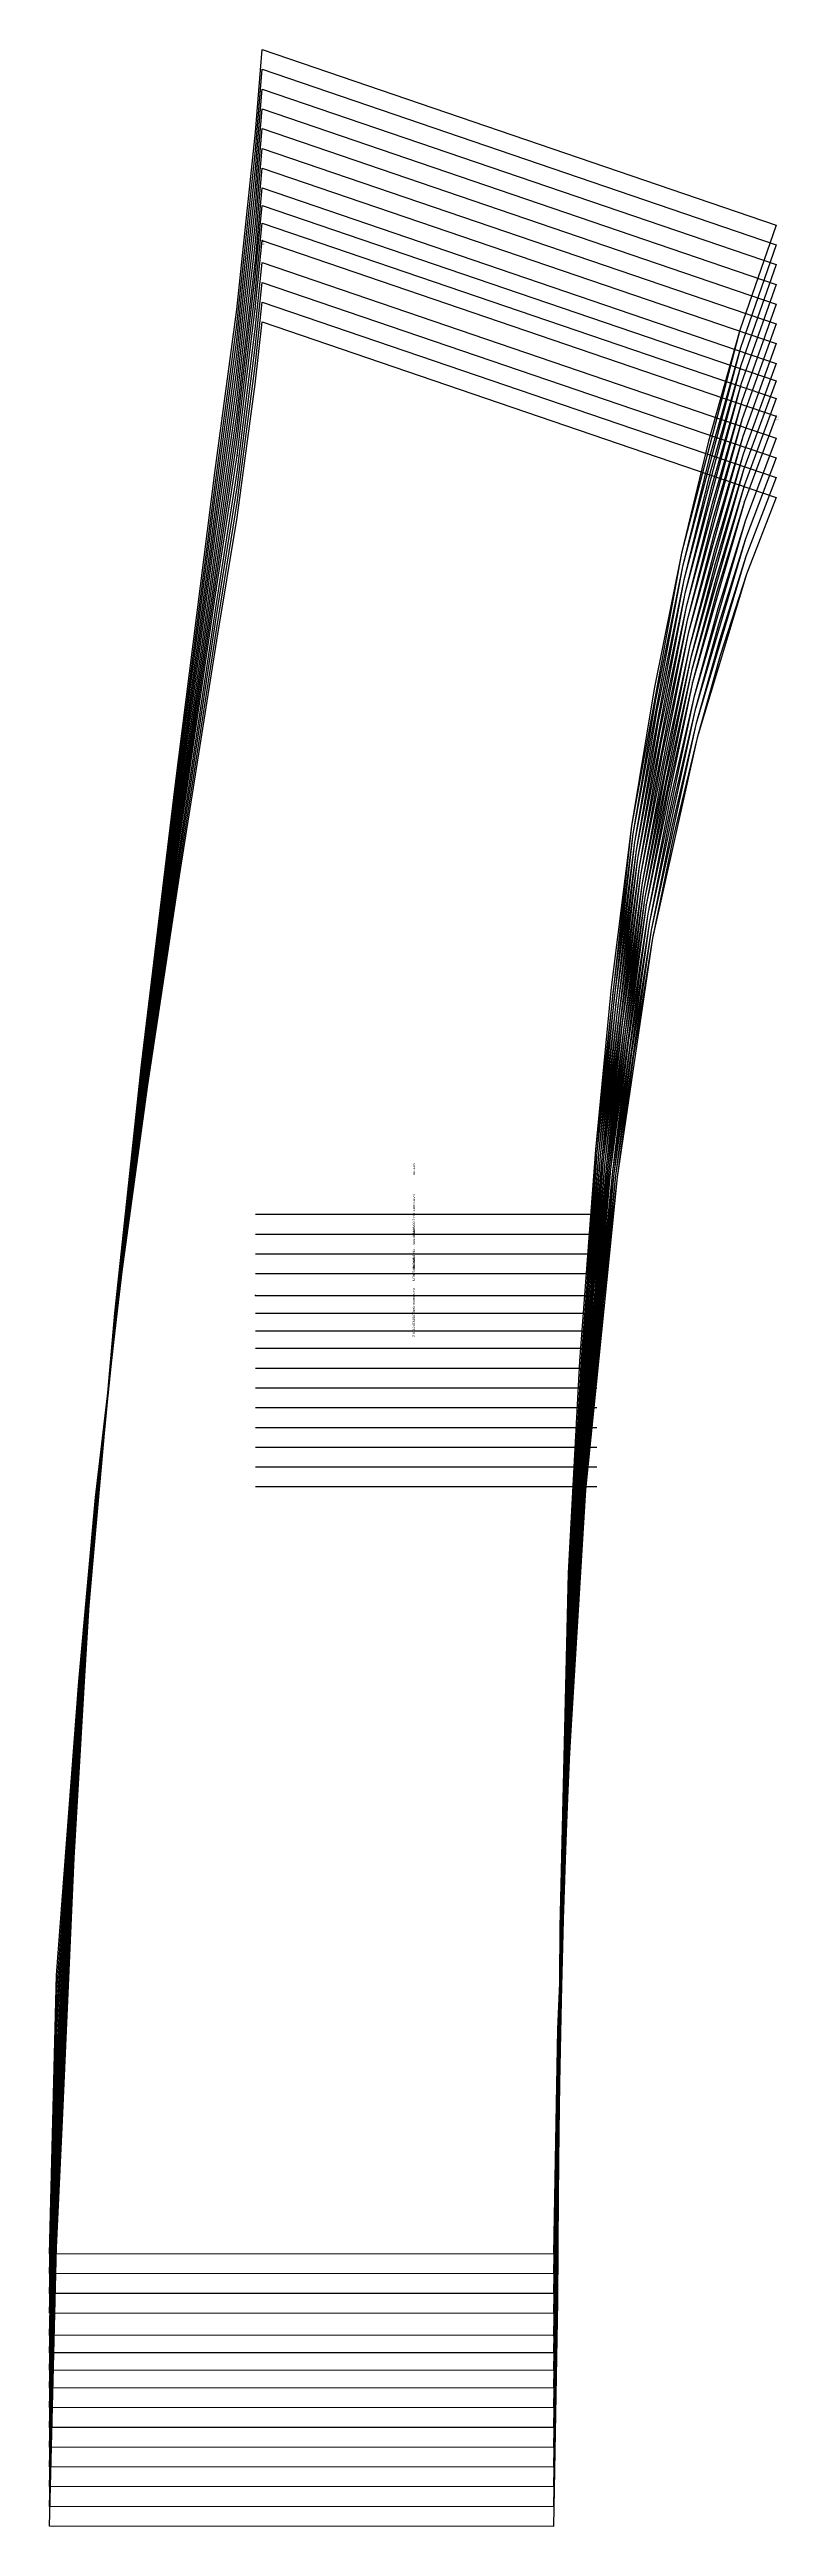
# Model space of a CAD drawing. Extents: x -839 to 1721, y -537 to 682.
# Drawn here: x 161.2 to 244.2, y -311 to -29 of the extents above; entities that cross this region are included whole.
import ezdxf

# ---------------------------------------------------------------- set-up
doc = ezdxf.new("R2010")
doc.units = 0

# ---------------------------------------------------------------- blocks, each defined once
blk = doc.blocks.new('GMG1016S19-CO U 2_42')
at = {"layer": '1'}
for points in [[(161.224, -279.9919), (162.0114, -248.2698), (162.903, -236.756), (164.5489, -214.8459), (166.4361, -193.8732), (169.4765, -168.1608), (172.4076, -146.9111), (176.0221, -123.1062), (180.2664, -96.2559), (182.5702, -82.3062), (184.6352, -67.1119), (185.4175, -60.0304)], [(185.4175, -60.0304), (243.9493, -80.0151)], [(243.9493, -80.0151), (240.5584, -88.768), (234.9399, -107.3836), (229.8726, -130.2106), (225.8289, -157.4267), (222.2247, -193.0248), (220.4136, -222.8571), (219.0649, -254.409), (218.6102, -280.0249)], [(218.6102, -280.0249), (161.224, -279.9919)]]:
    blk.add_lwpolyline(points, dxfattribs=at)
at = {"layer": '5'}
blk.add_line((184.6504, -161.638), (223.5175, -161.638), dxfattribs=at)
at = {"layer": '6'}
blk.add_line((218.6102, -280.0249), (161.224, -279.9919), dxfattribs=at)
at = {"layer": '7'}
blk.add_line((184.6504, -161.638), (223.5175, -161.638), dxfattribs=at)
at = {"layer": '84'}
for points in [[(161.224, -279.9919), (162.0114, -248.2698), (162.903, -236.756), (164.5489, -214.8459), (166.4361, -193.8732), (169.4765, -168.1608), (172.4076, -146.9111), (176.0221, -123.1062), (180.2664, -96.2559), (182.5702, -82.3062), (184.6352, -67.1119), (185.4175, -60.0304)], [(185.4175, -60.0304), (243.9493, -80.0151)], [(243.9493, -80.0151), (240.5584, -88.768), (237.5789, -98.0237), (234.9399, -107.3836), (232.2043, -118.7527), (229.8726, -130.2106), (227.6552, -143.7894), (225.8289, -157.4267), (223.8375, -175.2067), (222.2247, -193.0248), (220.4136, -222.8571), (219.0649, -254.409), (218.6102, -280.0249)], [(218.6102, -280.0249), (161.224, -279.9919)]]:
    blk.add_lwpolyline(points, dxfattribs=at)
at = {"layer": '1'}
for s, p in [('SIZE: 42', (202.5854, -166.4717)), ('Piece Name: GMG1016S19-CO U 2', (202.5854, -170.0276))]:
    blk.add_text(s, height=0.25, rotation=269.8881, dxfattribs=at).set_placement(p)
blk = doc.blocks.new('GMG1016S19-CO U 2_44')
at = {"layer": '1'}
for points in [[(161.224, -282.2423), (162.0114, -250.5203), (162.8903, -238.7321), (164.5108, -216.3039), (166.3802, -194.8282), (169.418, -168.5036), (172.3568, -146.7435), (175.9839, -122.3696), (180.2512, -94.8741), (182.5702, -80.5892), (184.6377, -65.0317), (185.4175, -57.78)], [(185.4175, -57.78), (243.9493, -77.7647)], [(243.9493, -77.7647), (240.505, -86.7512), (234.8129, -105.8571), (229.6999, -129.281), (225.6511, -157.2007), (222.0824, -193.7106), (220.3323, -224.3049), (219.0649, -256.6594), (218.6102, -282.2753)], [(218.6102, -282.2753), (161.224, -282.2423)]]:
    blk.add_lwpolyline(points, dxfattribs=at)
at = {"layer": '5'}
blk.add_line((184.6504, -163.8885), (223.5175, -163.8885), dxfattribs=at)
at = {"layer": '6'}
blk.add_line((218.6102, -282.2753), (161.224, -282.2423), dxfattribs=at)
at = {"layer": '7'}
blk.add_line((184.6504, -163.8885), (223.5175, -163.8885), dxfattribs=at)
at = {"layer": '84'}
for points in [[(161.224, -282.2423), (162.0114, -250.5203), (162.8903, -238.7321), (164.5108, -216.3039), (166.3802, -194.8282), (169.418, -168.5036), (172.3568, -146.7435), (175.9839, -122.3696), (180.2512, -94.8741), (182.5702, -80.5892), (184.6377, -65.0317), (185.4175, -57.78)], [(185.4175, -57.78), (243.9493, -77.7647)], [(243.9493, -77.7647), (240.505, -86.7512), (237.4824, -96.2508), (234.8129, -105.8571), (232.0494, -117.5233), (229.6999, -129.281), (227.4748, -143.2103), (225.6511, -157.2007), (223.675, -175.4353), (222.0824, -193.7106), (220.3323, -224.3049), (219.0649, -256.6594), (218.6102, -282.2753)], [(218.6102, -282.2753), (161.224, -282.2423)]]:
    blk.add_lwpolyline(points, dxfattribs=at)
at = {"layer": '1'}
for s, p in [('SIZE: 44', (202.5854, -166.4717)), ('Piece Name: GMG1016S19-CO U 2', (202.5854, -170.0276))]:
    blk.add_text(s, height=0.25, rotation=269.8881, dxfattribs=at).set_placement(p)
blk = doc.blocks.new('GMG1016S19-CO U 2_46')
at = {"layer": '1'}
for points in [[(161.224, -284.4928), (162.0114, -252.7707), (162.8776, -240.7082), (164.4727, -217.7593), (166.3243, -195.7858), (169.3596, -168.8466), (172.306, -146.5784), (175.9484, -121.6305), (180.2359, -93.4924), (182.5676, -78.8721), (184.6403, -62.9489), (185.4175, -55.5295)], [(185.4175, -55.5295), (243.9493, -75.5143)], [(243.9493, -75.5143), (240.4492, -84.7344), (234.6833, -104.3305), (229.5246, -128.3513), (225.4708, -156.9746), (221.9402, -194.399), (220.2536, -225.7527), (219.0649, -258.9099), (218.6102, -284.5258)], [(218.6102, -284.5258), (161.224, -284.4928)]]:
    blk.add_lwpolyline(points, dxfattribs=at)
at = {"layer": '5'}
blk.add_line((184.6504, -166.1389), (223.5175, -166.1389), dxfattribs=at)
at = {"layer": '6'}
blk.add_line((218.6102, -284.5258), (161.224, -284.4928), dxfattribs=at)
at = {"layer": '7'}
blk.add_line((184.6504, -166.1389), (223.5175, -166.1389), dxfattribs=at)
at = {"layer": '84'}
for points in [[(161.224, -284.4928), (162.0114, -252.7707), (162.8776, -240.7082), (164.4727, -217.7593), (166.3243, -195.7858), (169.3596, -168.8466), (172.306, -146.5784), (175.9484, -121.6305), (180.2359, -93.4924), (182.5676, -78.8721), (184.6403, -62.9489), (185.4175, -55.5295)], [(185.4175, -55.5295), (243.9493, -75.5143)], [(243.9493, -75.5143), (240.4492, -84.7344), (237.3859, -94.4779), (234.6833, -104.3305), (231.8919, -116.294), (229.5246, -128.3513), (227.292, -142.6337), (225.4708, -156.9746), (223.5074, -175.6665), (221.9402, -194.399), (220.2536, -225.7527), (219.0649, -258.9099), (218.6102, -284.5258)], [(218.6102, -284.5258), (161.224, -284.4928)]]:
    blk.add_lwpolyline(points, dxfattribs=at)
at = {"layer": '1'}
for s, p in [('SIZE: 46', (202.5854, -166.4717)), ('Piece Name: GMG1016S19-CO U 2', (202.5854, -170.0276))]:
    blk.add_text(s, height=0.25, rotation=269.8881, dxfattribs=at).set_placement(p)
blk = doc.blocks.new('GMG1016S19-CO U 2_48')
at = {"layer": '1'}
for points in [[(161.224, -286.7432), (162.0114, -255.0211), (162.8648, -242.6843), (164.4346, -219.2148), (166.271, -196.7434), (169.3012, -169.1869), (172.2527, -146.4107), (175.9103, -120.8939), (180.2207, -92.1106), (182.5651, -77.1526), (184.6403, -60.8686), (185.4175, -53.2791)], [(185.4175, -53.2791), (243.9493, -73.2638)], [(243.9493, -73.2638), (240.3958, -82.7177), (234.5538, -102.804), (229.3493, -127.4217), (225.293, -156.746), (221.7979, -195.0848), (220.1723, -227.2005), (219.0649, -261.1603), (218.6102, -286.7762)], [(218.6102, -286.7762), (161.224, -286.7432)]]:
    blk.add_lwpolyline(points, dxfattribs=at)
at = {"layer": '5'}
blk.add_line((184.6504, -168.3894), (223.5175, -168.3894), dxfattribs=at)
at = {"layer": '6'}
blk.add_line((218.6102, -286.7762), (161.224, -286.7432), dxfattribs=at)
at = {"layer": '7'}
blk.add_line((184.6504, -168.3894), (223.5175, -168.3894), dxfattribs=at)
at = {"layer": '84'}
for points in [[(161.224, -286.7432), (162.0114, -255.0211), (162.8648, -242.6843), (164.4346, -219.2148), (166.271, -196.7434), (169.3012, -169.1869), (172.2527, -146.4107), (175.9103, -120.8939), (180.2207, -92.1106), (182.5651, -77.1526), (184.6403, -60.8686), (185.4175, -53.2791)], [(185.4175, -53.2791), (243.9493, -73.2638)], [(243.9493, -73.2638), (240.3958, -82.7177), (237.2894, -92.7075), (234.5538, -102.804), (231.7344, -115.0671), (229.3493, -127.4217), (227.1116, -142.0546), (225.293, -156.746), (223.3423, -175.8976), (221.7979, -195.0848), (220.1723, -227.2005), (219.0649, -261.1603), (218.6102, -286.7762)], [(218.6102, -286.7762), (161.224, -286.7432)]]:
    blk.add_lwpolyline(points, dxfattribs=at)
at = {"layer": '1'}
for s, p in [('SIZE: 48', (202.5854, -166.4717)), ('Piece Name: GMG1016S19-CO U 2', (202.5854, -170.0276))]:
    blk.add_text(s, height=0.25, rotation=269.8881, dxfattribs=at).set_placement(p)
blk = doc.blocks.new('GMG1016S19-CO U 2_50')
at = {"layer": '1'}
for points in [[(161.224, -289.2425), (162.0114, -257.5205), (162.8521, -244.8789), (164.3939, -220.8302), (166.21, -197.8026), (169.2377, -169.5654), (172.1968, -146.2228), (175.8722, -120.0709), (180.2054, -90.5714), (182.5651, -75.2425), (184.6454, -58.5521), (185.4175, -50.7772)], [(185.4175, -50.7772), (243.9493, -70.7619)], [(243.9493, -70.7619), (240.3374, -80.4749), (234.4116, -101.1073), (229.1563, -126.3854), (225.0974, -156.492), (221.643, -195.8442), (220.086, -228.8058), (219.0649, -263.6597), (218.6102, -289.2756)], [(218.6102, -289.2756), (161.224, -289.2425)]]:
    blk.add_lwpolyline(points, dxfattribs=at)
at = {"layer": '2'}
for p in [(185.4175, -50.7772), (185.4175, -50.7772), (184.6454, -58.5521), (243.9493, -70.7619), (243.9493, -70.7619), (182.5651, -75.2425), (184.6504, -170.8887), (223.5175, -170.8887), (161.224, -289.2425), (218.6102, -289.2756), (218.6102, -289.2756)]:
    blk.add_point(p, dxfattribs=at)
at = {"layer": '3'}
for p in [(240.3374, -80.4749), (180.2054, -90.5714), (234.4116, -101.1073), (175.8722, -120.0709), (229.1563, -126.3854), (172.1968, -146.2228), (225.0974, -156.492), (169.2377, -169.5654), (221.643, -195.8442), (166.21, -197.8026), (164.3939, -220.8302), (220.086, -228.8058), (162.8521, -244.8789), (162.0114, -257.5205), (219.0649, -263.6597)]:
    blk.add_point(p, dxfattribs=at)
at = {"layer": '4'}
for p in [(161.224, -289.2425, -3.998), (218.6102, -289.2756, -3.998), (218.6102, -289.2756, -3.998)]:
    blk.add_point(p, dxfattribs=at)
at = {"layer": '5'}
blk.add_line((184.6504, -170.8887), (223.5175, -170.8887), dxfattribs=at)
at = {"layer": '6'}
blk.add_line((218.6102, -289.2756), (161.224, -289.2425), dxfattribs=at)
at = {"layer": '7'}
blk.add_line((184.6504, -170.8887), (223.5175, -170.8887), dxfattribs=at)
at = {"layer": '84'}
for points in [[(161.224, -289.2425), (162.0114, -257.5205), (162.8521, -244.8789), (164.3939, -220.8302), (166.21, -197.8026), (169.2377, -169.5654), (172.1968, -146.2228), (175.8722, -120.0709), (180.2054, -90.5714), (182.5651, -75.2425), (184.6454, -58.5521), (185.4175, -50.7772)], [(185.4175, -50.7772), (243.9493, -70.7619)], [(243.9493, -70.7619), (240.3374, -80.4749), (237.1853, -90.7365), (234.4116, -101.1073), (231.5591, -113.7006), (229.1563, -126.3854), (226.911, -141.4095), (225.0974, -156.492), (223.1619, -176.1516), (221.643, -195.8442), (220.086, -228.8058), (219.0649, -263.6597), (218.6102, -289.2756)], [(218.6102, -289.2756), (161.224, -289.2425)]]:
    blk.add_lwpolyline(points, dxfattribs=at)
at = {"layer": '1'}
for s, p in [('# 3', (185.4175, -50.7772)), ('# 3', (185.4175, -50.7772)), ('# 3', (243.9493, -70.7619)), ('# 3', (243.9493, -70.7619)), ('SIZE: 50', (202.5854, -155.8011)), ('CATEGORY: FULL CO UPPER', (202.5854, -159.3571)), ('ANNOTATION: 1XFABRIC 1X INTERLIN', (202.5854, -162.9131)), ('Quantity: 0,0', (202.5854, -166.4691)), ('Piece Name: GMG1016S19-CO U 2', (202.5854, -170.0251)), ('# 2', (162.0114, -257.5205)), ('# 2', (219.0649, -263.6597)), ('# 1', (161.224, -289.2425)), ('# 1', (218.6102, -289.2756)), ('# 1', (218.6102, -289.2756))]:
    blk.add_text(s, height=0.25, rotation=269.8881, dxfattribs=at).set_placement(p)
blk = doc.blocks.new('GMG1016S19-CO U 2_52')
at = {"layer": '1'}
for points in [[(161.224, -291.2441), (162.0114, -259.522), (162.8395, -246.6391), (164.3584, -222.1256), (166.1592, -198.656), (169.1844, -169.8727), (172.1486, -146.078), (175.8392, -119.4182), (180.1902, -89.3445), (182.5625, -73.7185), (184.6454, -56.7056), (185.4175, -48.7782)], [(185.4175, -48.7782), (243.9493, -68.7629)], [(243.9493, -68.7629), (240.2891, -78.6842), (234.2947, -99.7535), (228.9988, -125.5624), (224.9348, -156.2939), (221.516, -196.4563), (220.0149, -230.0961), (219.0649, -265.6612), (218.6102, -291.2771)], [(218.6102, -291.2771), (161.224, -291.2441)]]:
    blk.add_lwpolyline(points, dxfattribs=at)
at = {"layer": '5'}
blk.add_line((184.6504, -172.8902), (223.5175, -172.8902), dxfattribs=at)
at = {"layer": '6'}
blk.add_line((218.6102, -291.2771), (161.224, -291.2441), dxfattribs=at)
at = {"layer": '7'}
blk.add_line((184.6504, -172.8902), (223.5175, -172.8902), dxfattribs=at)
at = {"layer": '84'}
for points in [[(161.224, -291.2441), (162.0114, -259.522), (162.8395, -246.6391), (164.3584, -222.1256), (166.1592, -198.656), (169.1844, -169.8727), (172.1486, -146.078), (175.8392, -119.4182), (180.1902, -89.3445), (182.5625, -73.7185), (184.6454, -56.7056), (185.4175, -48.7782)], [(185.4175, -48.7782), (243.9493, -68.7629)], [(243.9493, -68.7629), (240.2891, -78.6842), (237.0989, -89.1642), (234.2947, -99.7535), (231.4169, -112.611), (228.9988, -125.5624), (226.7484, -140.8964), (224.9348, -156.2939), (223.012, -176.3573), (221.516, -196.4563), (220.0149, -230.0961), (219.0649, -265.6612), (218.6102, -291.2771)], [(218.6102, -291.2771), (161.224, -291.2441)]]:
    blk.add_lwpolyline(points, dxfattribs=at)
at = {"layer": '1'}
for s, p in [('SIZE: 52', (202.5854, -166.4717)), ('Piece Name: GMG1016S19-CO U 2', (202.5854, -170.0276))]:
    blk.add_text(s, height=0.25, rotation=269.8881, dxfattribs=at).set_placement(p)
blk = doc.blocks.new('GMG1016S19-CO U 2_54')
at = {"layer": '1'}
for points in [[(161.224, -293.243), (162.0114, -261.521), (162.8293, -248.3968), (164.3253, -223.421), (166.111, -199.5043), (169.131, -170.1775), (172.1028, -145.9307), (175.8062, -118.7628), (180.1775, -88.1152), (182.56, -72.1894), (184.6479, -54.8539), (185.4175, -46.7767)], [(185.4175, -46.7767), (243.9493, -66.7614)], [(243.9493, -66.7614), (240.2409, -76.8935), (234.1804, -98.3996), (228.8439, -124.7344), (224.7748, -156.0932), (221.389, -197.0659), (219.9437, -231.3814), (219.0649, -267.6602), (218.6102, -293.2761)], [(218.6102, -293.2761), (161.224, -293.243)]]:
    blk.add_lwpolyline(points, dxfattribs=at)
at = {"layer": '5'}
blk.add_line((184.6504, -174.8892), (223.5175, -174.8892), dxfattribs=at)
at = {"layer": '6'}
blk.add_line((218.6102, -293.2761), (161.224, -293.243), dxfattribs=at)
at = {"layer": '7'}
blk.add_line((184.6504, -174.8892), (223.5175, -174.8892), dxfattribs=at)
at = {"layer": '84'}
for points in [[(161.224, -293.243), (162.0114, -261.521), (162.8293, -248.3968), (164.3253, -223.421), (166.111, -199.5043), (169.131, -170.1775), (172.1028, -145.9307), (175.8062, -118.7628), (180.1775, -88.1152), (182.56, -72.1894), (184.6479, -54.8539), (185.4175, -46.7767)], [(185.4175, -46.7767), (243.9493, -66.7614)], [(243.9493, -66.7614), (240.2409, -76.8935), (237.0125, -87.5894), (234.1804, -98.3996), (231.2798, -111.5188), (228.8439, -124.7344), (226.5858, -140.3833), (224.7748, -156.0932), (222.8647, -176.5605), (221.389, -197.0659), (219.9437, -231.3814), (219.0649, -267.6602), (218.6102, -293.2761)], [(218.6102, -293.2761), (161.224, -293.243)]]:
    blk.add_lwpolyline(points, dxfattribs=at)
at = {"layer": '1'}
for s, p in [('SIZE: 54', (202.5854, -166.4691)), ('Piece Name: GMG1016S19-CO U 2', (202.5854, -170.0251))]:
    blk.add_text(s, height=0.25, rotation=269.8881, dxfattribs=at).set_placement(p)
blk = doc.blocks.new('GMG1016S19-CO U 2_56')
at = {"layer": '1'}
for points in [[(161.224, -295.2446), (162.0114, -263.5225), (162.8166, -250.152), (164.2923, -224.7139), (166.0627, -200.3553), (169.0802, -170.4798), (172.0571, -145.7808), (175.7731, -118.1075), (180.1648, -86.8884), (182.56, -70.6654), (184.6504, -53.0048), (185.4175, -44.7777)], [(185.4175, -44.7777), (243.9493, -64.7624)], [(243.9493, -64.7624), (240.1926, -75.1002), (234.0661, -97.0408), (228.689, -123.9089), (224.6173, -155.89), (221.2645, -197.6781), (219.8726, -232.6691), (219.0649, -269.6617), (218.6102, -295.2776)], [(218.6102, -295.2776), (161.224, -295.2446)]]:
    blk.add_lwpolyline(points, dxfattribs=at)
at = {"layer": '5'}
blk.add_line((184.6504, -176.8907), (223.5175, -176.8907), dxfattribs=at)
at = {"layer": '6'}
blk.add_line((218.6102, -295.2776), (161.224, -295.2446), dxfattribs=at)
at = {"layer": '7'}
blk.add_line((184.6504, -176.8907), (223.5175, -176.8907), dxfattribs=at)
at = {"layer": '84'}
for points in [[(161.224, -295.2446), (162.0114, -263.5225), (162.8166, -250.152), (164.2923, -224.7139), (166.0627, -200.3553), (169.0802, -170.4798), (172.0571, -145.7808), (175.7731, -118.1075), (180.1648, -86.8884), (182.56, -70.6654), (184.6504, -53.0048), (185.4175, -44.7777)], [(185.4175, -44.7777), (243.9493, -64.7624)], [(243.9493, -64.7624), (240.1926, -75.1002), (236.9287, -86.0146), (234.0661, -97.0408), (231.1401, -110.4266), (228.689, -123.9089), (226.4233, -139.8677), (224.6173, -155.89), (222.72, -176.7663), (221.2645, -197.6781), (219.8726, -232.6691), (219.0649, -269.6617), (218.6102, -295.2776)], [(218.6102, -295.2776), (161.224, -295.2446)]]:
    blk.add_lwpolyline(points, dxfattribs=at)
at = {"layer": '1'}
for s, p in [('SIZE: 56', (202.5854, -166.4717)), ('Piece Name: GMG1016S19-CO U 2', (202.5854, -170.0276))]:
    blk.add_text(s, height=0.25, rotation=269.8881, dxfattribs=at).set_placement(p)
blk = doc.blocks.new('GMG1016S19-CO U 2_58')
at = {"layer": '1'}
for points in [[(161.224, -297.495), (162.0114, -265.7729), (162.8039, -252.1281), (164.2542, -226.1718), (166.0068, -201.3128), (169.0218, -170.8227), (172.0063, -145.6132), (175.7376, -117.3684), (180.1496, -85.5066), (182.5575, -68.9484), (184.653, -50.922), (185.4175, -42.5273)], [(185.4175, -42.5273), (243.9493, -62.512)], [(243.9493, -62.512), (240.1367, -73.0835), (233.9366, -95.5168), (228.5137, -122.9792), (224.437, -155.6614), (221.1223, -198.3639), (219.7913, -234.1144), (219.0649, -271.9121), (218.6102, -297.528)], [(218.6102, -297.528), (161.224, -297.495)]]:
    blk.add_lwpolyline(points, dxfattribs=at)
at = {"layer": '5'}
blk.add_line((184.6504, -179.1412), (223.5175, -179.1412), dxfattribs=at)
at = {"layer": '6'}
blk.add_line((218.6102, -297.528), (161.224, -297.495), dxfattribs=at)
at = {"layer": '7'}
blk.add_line((184.6504, -179.1412), (223.5175, -179.1412), dxfattribs=at)
at = {"layer": '84'}
for points in [[(161.224, -297.495), (162.0114, -265.7729), (162.8039, -252.1281), (164.2542, -226.1718), (166.0068, -201.3128), (169.0218, -170.8227), (172.0063, -145.6132), (175.7376, -117.3684), (180.1496, -85.5066), (182.5575, -68.9484), (184.653, -50.922), (185.4175, -42.5273)], [(185.4175, -42.5273), (243.9493, -62.512)], [(243.9493, -62.512), (240.1367, -73.0835), (236.8296, -84.2417), (233.9366, -95.5168), (230.9826, -109.1997), (228.5137, -122.9792), (226.2404, -139.2886), (224.437, -155.6614), (222.5548, -176.9949), (221.1223, -198.3639), (219.7913, -234.1144), (219.0649, -271.9121), (218.6102, -297.528)], [(218.6102, -297.528), (161.224, -297.495)]]:
    blk.add_lwpolyline(points, dxfattribs=at)
at = {"layer": '1'}
for s, p in [('SIZE: 58', (202.5854, -166.4717)), ('Piece Name: GMG1016S19-CO U 2', (202.5854, -170.0276))]:
    blk.add_text(s, height=0.25, rotation=269.8881, dxfattribs=at).set_placement(p)
blk = doc.blocks.new('GMG1016S19-CO U 2_60')
at = {"layer": '1'}
for points in [[(161.224, -299.7455), (162.0114, -268.0234), (162.7912, -254.1067), (164.2161, -227.6272), (165.951, -202.2679), (168.9634, -171.1656), (171.953, -145.4481), (175.6995, -116.6318), (180.1343, -84.1223), (182.5549, -67.2288), (184.6555, -48.8417), (185.4175, -40.2768)], [(185.4175, -40.2768), (243.9493, -60.2616)], [(243.9493, -60.2616), (240.0834, -71.0667), (233.8071, -93.9902), (228.3384, -122.0471), (224.2592, -155.4354), (220.9801, -199.0497), (219.7126, -235.5622), (219.0649, -274.1626), (218.6102, -299.7785)], [(218.6102, -299.7785), (161.224, -299.7455)]]:
    blk.add_lwpolyline(points, dxfattribs=at)
at = {"layer": '5'}
blk.add_line((184.6504, -181.3916), (223.5175, -181.3916), dxfattribs=at)
at = {"layer": '6'}
blk.add_line((218.6102, -299.7785), (161.224, -299.7455), dxfattribs=at)
at = {"layer": '7'}
blk.add_line((184.6504, -181.3916), (223.5175, -181.3916), dxfattribs=at)
at = {"layer": '84'}
for points in [[(161.224, -299.7455), (162.0114, -268.0234), (162.7912, -254.1067), (164.2161, -227.6272), (165.951, -202.2679), (168.9634, -171.1656), (171.953, -145.4481), (175.6995, -116.6318), (180.1343, -84.1223), (182.5549, -67.2288), (184.6555, -48.8417), (185.4175, -40.2768)], [(185.4175, -40.2768), (243.9493, -60.2616)], [(243.9493, -60.2616), (240.0834, -71.0667), (236.7357, -82.4713), (233.8071, -93.9902), (230.8226, -107.9704), (228.3384, -122.0471), (226.06, -138.7095), (224.2592, -155.4354), (222.3897, -177.2235), (220.9801, -199.0497), (219.7126, -235.5622), (219.0649, -274.1626), (218.6102, -299.7785)], [(218.6102, -299.7785), (161.224, -299.7455)]]:
    blk.add_lwpolyline(points, dxfattribs=at)
at = {"layer": '1'}
for s, p in [('SIZE: 60', (202.5854, -166.4717)), ('Piece Name: GMG1016S19-CO U 2', (202.5854, -170.0276))]:
    blk.add_text(s, height=0.25, rotation=269.8881, dxfattribs=at).set_placement(p)
blk = doc.blocks.new('GMG1016S19-CO U 2_62')
at = {"layer": '1'}
for points in [[(161.224, -301.9959), (162.0114, -270.2738), (162.7785, -256.0829), (164.178, -229.0827), (165.8976, -203.2255), (168.905, -171.5085), (171.9022, -145.2804), (175.6639, -115.8926), (180.1191, -82.7405), (182.5549, -65.5117), (184.6581, -46.7615), (185.4175, -38.0264)], [(185.4175, -38.0264), (243.9493, -58.0111)], [(243.9493, -58.0111), (240.03, -69.0499), (233.68, -92.4637), (228.1632, -121.1174), (224.0788, -155.2093), (220.8404, -199.7355), (219.6339, -237.01), (219.0649, -276.413), (218.6102, -302.0289)], [(218.6102, -302.0289), (161.224, -301.9959)]]:
    blk.add_lwpolyline(points, dxfattribs=at)
at = {"layer": '5'}
blk.add_line((184.6504, -183.6421), (223.5175, -183.6421), dxfattribs=at)
at = {"layer": '6'}
blk.add_line((218.6102, -302.0289), (161.224, -301.9959), dxfattribs=at)
at = {"layer": '7'}
blk.add_line((184.6504, -183.6421), (223.5175, -183.6421), dxfattribs=at)
at = {"layer": '84'}
for points in [[(161.224, -301.9959), (162.0114, -270.2738), (162.7785, -256.0829), (164.178, -229.0827), (165.8976, -203.2255), (168.905, -171.5085), (171.9022, -145.2804), (175.6639, -115.8926), (180.1191, -82.7405), (182.5549, -65.5117), (184.6581, -46.7615), (185.4175, -38.0264)], [(185.4175, -38.0264), (243.9493, -58.0111)], [(243.9493, -58.0111), (240.03, -69.0499), (236.6392, -80.6984), (233.68, -92.4637), (230.6676, -106.741), (228.1632, -121.1174), (225.8772, -138.1329), (224.0788, -155.2093), (222.2247, -177.4546), (220.8404, -199.7355), (219.6339, -237.01), (219.0649, -276.413), (218.6102, -302.0289)], [(218.6102, -302.0289), (161.224, -301.9959)]]:
    blk.add_lwpolyline(points, dxfattribs=at)
at = {"layer": '1'}
for s, p in [('SIZE: 62', (202.5854, -166.4717)), ('Piece Name: GMG1016S19-CO U 2', (202.5854, -170.0276))]:
    blk.add_text(s, height=0.25, rotation=269.8881, dxfattribs=at).set_placement(p)
blk = doc.blocks.new('GMG1016S19-CO U 2_64')
at = {"layer": '1'}
for points in [[(161.224, -304.2463), (162.0114, -272.5243), (162.7658, -258.059), (164.1399, -230.5381), (165.8417, -204.183), (168.844, -171.8488), (171.8488, -145.1153), (175.6284, -115.156), (180.1038, -81.3588), (182.5524, -63.7947), (184.6606, -44.6786), (185.4175, -35.776)], [(185.4175, -35.776), (243.9493, -55.7607)], [(243.9493, -55.7607), (239.9742, -67.0332), (233.5505, -90.9397), (227.9905, -120.1878), (223.9011, -154.9807), (220.6981, -200.4213), (219.5526, -238.4578), (219.0649, -278.6635), (218.6102, -304.2794)], [(218.6102, -304.2794), (161.224, -304.2463)]]:
    blk.add_lwpolyline(points, dxfattribs=at)
at = {"layer": '5'}
blk.add_line((184.6504, -185.8925), (223.5175, -185.8925), dxfattribs=at)
at = {"layer": '6'}
blk.add_line((218.6102, -304.2794), (161.224, -304.2463), dxfattribs=at)
at = {"layer": '7'}
blk.add_line((184.6504, -185.8925), (223.5175, -185.8925), dxfattribs=at)
at = {"layer": '84'}
for points in [[(161.224, -304.2463), (162.0114, -272.5243), (162.7658, -258.059), (164.1399, -230.5381), (165.8417, -204.183), (168.844, -171.8488), (171.8488, -145.1153), (175.6284, -115.156), (180.1038, -81.3588), (182.5524, -63.7947), (184.6606, -44.6786), (185.4175, -35.776)], [(185.4175, -35.776), (243.9493, -55.7607)], [(243.9493, -55.7607), (239.9742, -67.0332), (236.5426, -78.928), (233.5505, -90.9397), (230.5101, -105.5142), (227.9905, -120.1878), (225.6968, -137.5538), (223.9011, -154.9807), (222.0596, -177.6832), (220.6981, -200.4213), (219.5526, -238.4578), (219.0649, -278.6635), (218.6102, -304.2794)], [(218.6102, -304.2794), (161.224, -304.2463)]]:
    blk.add_lwpolyline(points, dxfattribs=at)
at = {"layer": '1'}
for s, p in [('SIZE: 64', (202.5854, -166.4717)), ('Piece Name: GMG1016S19-CO U 2', (202.5854, -170.0276))]:
    blk.add_text(s, height=0.25, rotation=269.8881, dxfattribs=at).set_placement(p)
blk = doc.blocks.new('GMG1016S19-CO U 2_66')
at = {"layer": '1'}
for points in [[(161.224, -306.4968), (162.0114, -274.7747), (162.7531, -260.0351), (164.1018, -231.996), (165.7859, -205.1381), (168.7856, -172.1917), (171.798, -144.9477), (175.5903, -114.4169), (180.0886, -79.977), (182.5498, -62.0776), (184.6631, -42.5984), (185.4175, -33.5255)], [(185.4175, -33.5255), (243.9493, -53.5102)], [(243.9493, -53.5102), (239.9208, -65.0164), (233.421, -89.4131), (227.8152, -119.2581), (223.7233, -154.7546), (220.5559, -201.1096), (219.4738, -239.9056), (219.0649, -280.9139), (218.6102, -306.5298)], [(218.6102, -306.5298), (161.224, -306.4968)]]:
    blk.add_lwpolyline(points, dxfattribs=at)
at = {"layer": '5'}
blk.add_line((184.6504, -188.1429), (223.5175, -188.1429), dxfattribs=at)
at = {"layer": '6'}
blk.add_line((218.6102, -306.5298), (161.224, -306.4968), dxfattribs=at)
at = {"layer": '7'}
blk.add_line((184.6504, -188.1429), (223.5175, -188.1429), dxfattribs=at)
at = {"layer": '84'}
for points in [[(161.224, -306.4968), (162.0114, -274.7747), (162.7531, -260.0351), (164.1018, -231.996), (165.7859, -205.1381), (168.7856, -172.1917), (171.798, -144.9477), (175.5903, -114.4169), (180.0886, -79.977), (182.5498, -62.0776), (184.6631, -42.5984), (185.4175, -33.5255)], [(185.4175, -33.5255), (243.9493, -53.5102)], [(243.9493, -53.5102), (239.9208, -65.0164), (236.4461, -77.1551), (233.421, -89.4131), (230.3527, -104.2848), (227.8152, -119.2581), (225.5165, -136.9746), (223.7233, -154.7546), (221.8945, -177.9144), (220.5559, -201.1096), (219.4738, -239.9056), (219.0649, -280.9139), (218.6102, -306.5298)], [(218.6102, -306.5298), (161.224, -306.4968)]]:
    blk.add_lwpolyline(points, dxfattribs=at)
at = {"layer": '1'}
for s, p in [('SIZE: 66', (202.5854, -166.4717)), ('Piece Name: GMG1016S19-CO U 2', (202.5854, -170.0276))]:
    blk.add_text(s, height=0.25, rotation=269.8881, dxfattribs=at).set_placement(p)
blk = doc.blocks.new('GMG1016S19-CO U 2_68')
at = {"layer": '1'}
for points in [[(161.224, -308.7472), (162.0114, -277.0252), (162.7404, -262.0112), (164.0637, -233.4514), (165.7325, -206.0957), (168.7272, -172.5346), (171.7447, -144.78), (175.5547, -113.6803), (180.0734, -78.5927), (182.5498, -60.3581), (184.6657, -40.5156), (185.4175, -31.2751)], [(185.4175, -31.2751), (243.9493, -51.2598)], [(243.9493, -51.2598), (239.8675, -62.9997), (233.2914, -87.8866), (227.6399, -118.3285), (223.5429, -154.526), (220.4136, -201.7954), (219.3926, -241.3534), (219.0649, -283.1643), (218.6102, -308.7802)], [(218.6102, -308.7802), (161.224, -308.7472)]]:
    blk.add_lwpolyline(points, dxfattribs=at)
at = {"layer": '5'}
blk.add_line((184.6504, -190.3934), (223.5175, -190.3934), dxfattribs=at)
at = {"layer": '6'}
blk.add_line((218.6102, -308.7802), (161.224, -308.7472), dxfattribs=at)
at = {"layer": '7'}
blk.add_line((184.6504, -190.3934), (223.5175, -190.3934), dxfattribs=at)
at = {"layer": '84'}
for points in [[(161.224, -308.7472), (162.0114, -277.0252), (162.7404, -262.0112), (164.0637, -233.4514), (165.7325, -206.0957), (168.7272, -172.5346), (171.7447, -144.78), (175.5547, -113.6803), (180.0734, -78.5927), (182.5498, -60.3581), (184.6657, -40.5156), (185.4175, -31.2751)], [(185.4175, -31.2751), (243.9493, -51.2598)], [(243.9493, -51.2598), (239.8675, -62.9997), (236.3496, -75.3822), (233.2914, -87.8866), (230.1952, -103.058), (227.6399, -118.3285), (225.3336, -136.3955), (223.5429, -154.526), (221.7268, -178.143), (220.4136, -201.7954), (219.3926, -241.3534), (219.0649, -283.1643), (218.6102, -308.7802)], [(218.6102, -308.7802), (161.224, -308.7472)]]:
    blk.add_lwpolyline(points, dxfattribs=at)
at = {"layer": '1'}
for s, p in [('SIZE: 68', (202.5854, -166.4717)), ('Piece Name: GMG1016S19-CO U 2', (202.5854, -170.0276))]:
    blk.add_text(s, height=0.25, rotation=269.8881, dxfattribs=at).set_placement(p)
blk = doc.blocks.new('GMG1016S19-CO U 2_70')
at = {"layer": '1'}
for points in [[(161.224, -310.9977), (162.0114, -279.2756), (162.7277, -263.9899), (164.0256, -234.9069), (165.6766, -207.0507), (168.6687, -172.8775), (171.6939, -144.6149), (175.5191, -112.9411), (180.0581, -77.211), (182.5473, -58.641), (184.6682, -38.4353), (185.4175, -29.0246)], [(185.4175, -29.0246), (243.9493, -49.0093)], [(243.9493, -49.0093), (239.8116, -60.9829), (233.1619, -86.3601), (227.4647, -117.3989), (223.3651, -154.3), (220.2739, -202.4812), (219.3138, -242.8012), (219.0649, -285.4148), (218.6102, -311.0307)], [(218.6102, -311.0307), (161.224, -310.9977)]]:
    blk.add_lwpolyline(points, dxfattribs=at)
at = {"layer": '5'}
blk.add_line((184.6504, -192.6438), (223.5175, -192.6438), dxfattribs=at)
at = {"layer": '6'}
blk.add_line((218.6102, -311.0307), (161.224, -310.9977), dxfattribs=at)
at = {"layer": '7'}
blk.add_line((184.6504, -192.6438), (223.5175, -192.6438), dxfattribs=at)
at = {"layer": '84'}
for points in [[(161.224, -310.9977), (162.0114, -279.2756), (162.7277, -263.9899), (164.0256, -234.9069), (165.6766, -207.0507), (168.6687, -172.8775), (171.6939, -144.6149), (175.5191, -112.9411), (180.0581, -77.211), (182.5473, -58.641), (184.6682, -38.4353), (185.4175, -29.0246)], [(185.4175, -29.0246), (243.9493, -49.0093)], [(243.9493, -49.0093), (239.8116, -60.9829), (236.2531, -73.6093), (233.1619, -86.3601), (230.0377, -101.8287), (227.4647, -117.3989), (225.1507, -135.8189), (223.3651, -154.3), (221.5642, -178.3741), (220.2739, -202.4812), (219.3138, -242.8012), (219.0649, -285.4148), (218.6102, -311.0307)], [(218.6102, -311.0307), (161.224, -310.9977)]]:
    blk.add_lwpolyline(points, dxfattribs=at)
at = {"layer": '1'}
for s, p in [('SIZE: 70', (202.5854, -166.4717)), ('Piece Name: GMG1016S19-CO U 2', (202.5854, -170.0276))]:
    blk.add_text(s, height=0.25, rotation=269.8881, dxfattribs=at).set_placement(p)

msp = doc.modelspace()

# ---------------------------------------------------------------- block references
at = {"layer": '1'}
for name in ['GMG1016S19-CO U 2_70', 'GMG1016S19-CO U 2_68', 'GMG1016S19-CO U 2_66', 'GMG1016S19-CO U 2_64', 'GMG1016S19-CO U 2_62', 'GMG1016S19-CO U 2_60', 'GMG1016S19-CO U 2_58', 'GMG1016S19-CO U 2_56', 'GMG1016S19-CO U 2_54', 'GMG1016S19-CO U 2_52', 'GMG1016S19-CO U 2_50', 'GMG1016S19-CO U 2_48', 'GMG1016S19-CO U 2_46', 'GMG1016S19-CO U 2_44', 'GMG1016S19-CO U 2_42']:
    msp.add_blockref(name, (0, 0), dxfattribs=at)

doc.saveas('drawing.dxf')
